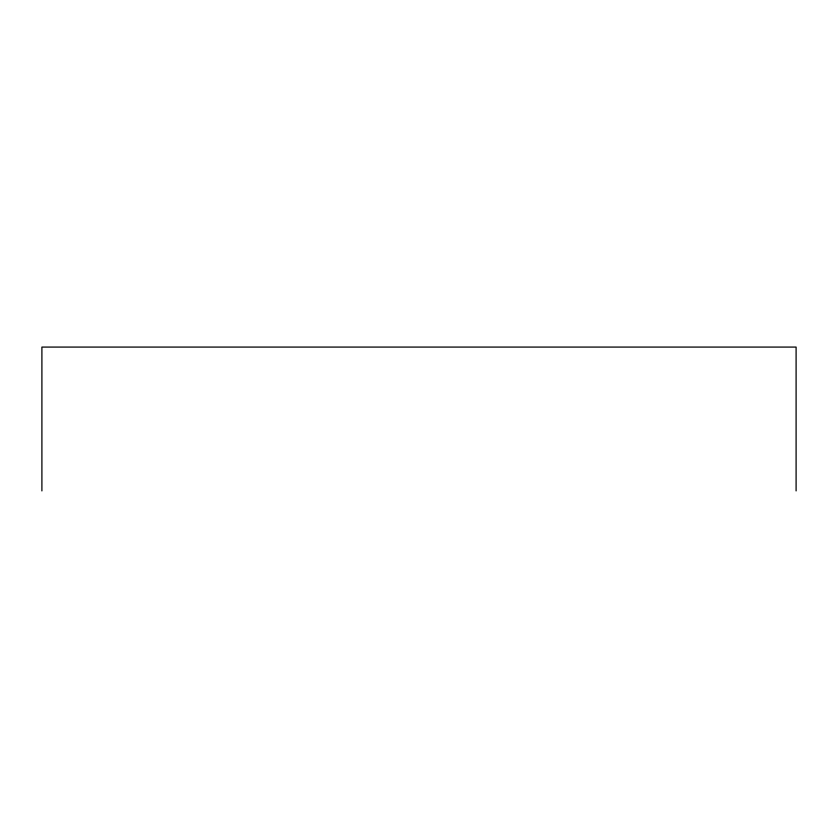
<?xml version="1.0" encoding="UTF-8"?>
<svg xmlns="http://www.w3.org/2000/svg" width="838" height="838" viewBox="0 0 838 838"><rect width="100%" height="100%" fill="white"/><g stroke="black" fill="none" stroke-linecap="round" stroke-linejoin="round"><path stroke-width="1.26" d="M796.1 490.921L796.1 347.079L41.9 347.079L41.9 490.921"/></g></svg>
